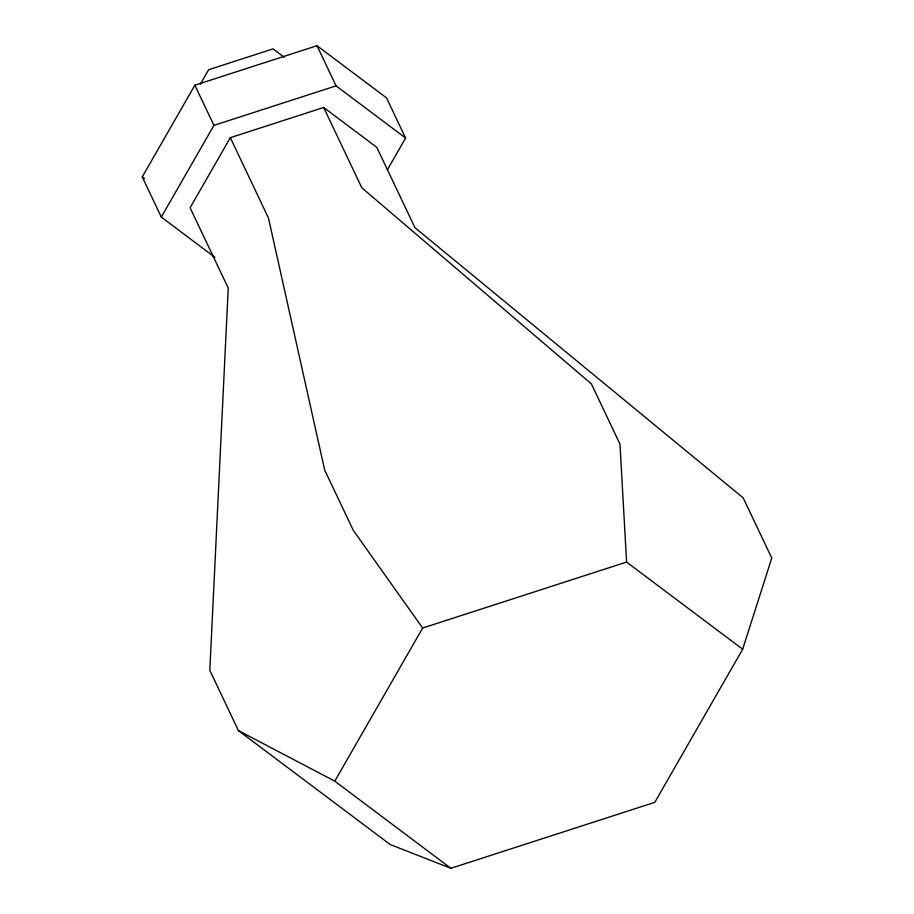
<?xml version="1.0" encoding="UTF-8"?>
<svg xmlns="http://www.w3.org/2000/svg" width="914" height="914" viewBox="0 0 914 914"><rect width="100%" height="100%" fill="white"/><g stroke="black" fill="none" stroke-linecap="round" stroke-linejoin="round"><path stroke-width="1.37" d="M742.659 649.214L771.759 558.066L743.162 497.833L414.945 227.677L376.808 147.36L323.67 107.475L230.317 137.671L190.101 207.764L228.237 288.07L209.82 670.362L238.417 730.594L390.198 844.547L450.876 868.3L654.812 802.332L742.659 649.214L626.593 562.064L619.978 444.113L591.381 383.88L361.807 187.781L323.67 107.475M214.87 257.291L161.31 217.075L142.241 176.928L194.865 85.219L317.009 45.7L386.531 97.901L405.599 138.048L387.353 169.844M200.315 84.237L208.643 69.727L273.08 48.876L284.185 57.228M161.31 217.075L213.933 125.367L336.078 85.859L405.599 138.048M450.876 868.3L334.798 781.15L422.656 628.032L626.593 562.064M238.417 730.594L334.798 781.15M142.241 176.928L144.515 178.63M422.656 628.032L353.307 530.371L324.71 470.139L268.453 217.978L230.317 137.671M317.009 45.7L336.078 85.859M194.865 85.219L213.933 125.367"/></g></svg>
